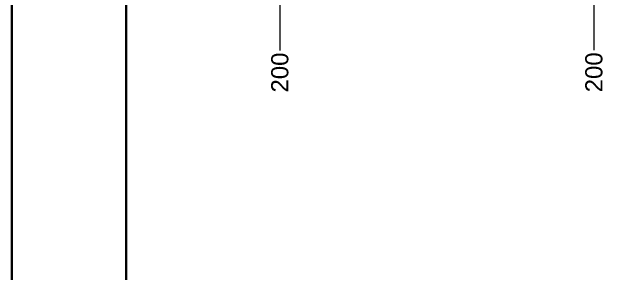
# Model space of a CAD drawing. Header units: millimetres. Extents: x -4172 to 126100, y -2 to 142133.
# Drawn here: x 0 to 10478, y 37721 to 42290 of the extents above; entities that cross this region are included whole.
import ezdxf

# ---------------------------------------------------------------- set-up
doc = ezdxf.new("R2010")
doc.units = ezdxf.units.MM
doc.header["$LTSCALE"] = 100
doc.layers.get('0').update_dxf_attribs({"lineweight": 18})
doc.layers.add('Border', color=7, linetype='Continuous', lineweight=35)
doc.layers.add('Dimension', color=7, linetype='Continuous', lineweight=18)
doc.styles.add('Title', font='arial.ttf')
doc.dimstyles.new('Default - Method 2b', dxfattribs={"dimscale": 100, "dimtxt": 3, "dimasz": 2.5, "dimexe": 3, "dimexo": 0.5, "dimgap": 0.7, "dimtad": 0, "dimtoh": 1, "dimdec": 1, "dimrnd": 1e-08, "dimtxsty": 'Title', "dimcen": 0.09, "dimdle": 10, "dimclrd": 256, "dimclre": 256, "dimclrt": 7, "dimadec": 0, "dimazin": 2, "dimtfac": 0.833333, "dimtdec": 1, "dimtmove": 0, "dimatfit": 3, "dimfxl": 1, "dimtolj": 1, "dimlwd": -1, "dimlwe": -1, "dimarcsym": 0})

# ---------------------------------------------------------------- blocks, each defined once
blk = doc.blocks.new('Borders Bigadan Border')
at = {"layer": 'Border'}
for p, q in [((0, 0), (0, 594)), ((20, 589), (20, 5))]:
    blk.add_line(p, q, dxfattribs=at)
blk = doc.blocks.new('*D92')
at = {"layer": 'Defpoints', "color": 0, "transparency": 16777216}
for p in [(4685, 43018), (5128, 43018), (5542, 42818)]:
    blk.add_point(p, dxfattribs=at)
at = {"layer": 'Dimension', "transparency": 16777216}
for p, q in [((4685, 43268), (4685, 43518)), ((5078, 43018), (4385, 43018)), ((4685, 43018), (4685, 42818)), ((5492, 42818), (4385, 42818)), ((4685, 42568), (4685, 41617))]:
    blk.add_line(p, q, dxfattribs=at)
for points in [[(4643, 43268), (4727, 43268), (4685, 43018)], [(4643, 42568), (4727, 42568), (4685, 42818)]]:
    blk.add_solid(points, dxfattribs=at)
at = {"layer": 'Dimension', "color": 7, "transparency": 16777216, "insert": (4838, 40880), "char_height": 300, "attachment_point": 7, "rotation": 90, "style": 'Title'}
blk.add_mtext('\\A1;200', dxfattribs=at)
blk = doc.blocks.new('*D93')
at = {"layer": 'Defpoints', "color": 0, "transparency": 16777216}
for p in [(8822, 43018), (10178, 43018), (10178, 42818)]:
    blk.add_point(p, dxfattribs=at)
at = {"layer": 'Dimension', "transparency": 16777216}
for p, q in [((10178, 43268), (10178, 43518)), ((8872, 43018), (10478, 43018)), ((10178, 43018), (10178, 42818)), ((10178, 42568), (10178, 41621))]:
    blk.add_line(p, q, dxfattribs=at)
for points in [[(10136, 43268), (10219, 43268), (10178, 43018)], [(10136, 42568), (10219, 42568), (10178, 42818)]]:
    blk.add_solid(points, dxfattribs=at)
at = {"layer": 'Dimension', "color": 7, "transparency": 16777216, "insert": (10331, 40884), "char_height": 300, "attachment_point": 7, "rotation": 90, "style": 'Title'}
blk.add_mtext('\\A1;200', dxfattribs=at)

msp = doc.modelspace()

# ---------------------------------------------------------------- block references
at = {"xscale": 100, "yscale": 100, "zscale": 100}
msp.add_blockref('Borders Bigadan Border', (0, 0), dxfattribs=at)

# ---------------------------------------------------------------- dimensions: what is measured, and where the dimension line sits
at = {"layer": 'Dimension'}
for base, p1, p2, override, picture, middle in [((4684.87, 43017.58), (5542.37, 42817.58), (5128, 43017.58), {"dimgap": 0.7, "dimtoh": 0, "dimdec": 1, "dimtol": 0, "dimlim": 0, "dimtp": 0, "dimtm": 0, "dimtdec": 1, "dimtofl": 1, "dimatfit": 1}, '*D92', (4684.87, 41213.82)), ((10177.56, 43017.58), (10177.56, 42817.58), (8821.88, 43017.58), {"dimgap": 0.7, "dimtoh": 0, "dimdec": 1, "dimse1": 1, "dimtol": 0, "dimlim": 0, "dimtp": 0, "dimtm": 0, "dimtdec": 1, "dimtofl": 1, "dimatfit": 1}, '*D93', (10177.56, 41217.27))]:
    dim = msp.add_linear_dim(base=base, p1=p1, p2=p2, angle=90, dimstyle='Default - Method 2b', override=override, dxfattribs=at)
    dim.commit()
    dim.dimension.update_dxf_attribs({"geometry": picture, "text_midpoint": middle, "dimtype": 160})

doc.saveas('drawing.dxf')
